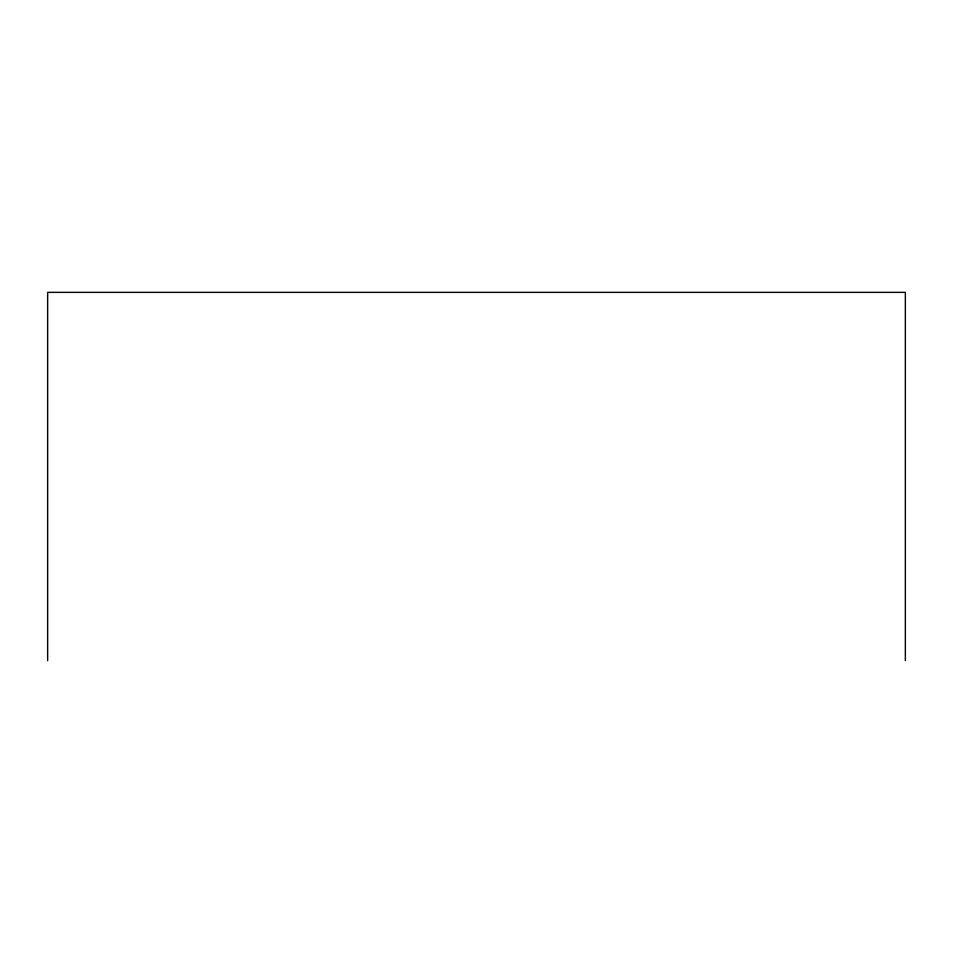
<?xml version="1.0" encoding="UTF-8"?>
<svg xmlns="http://www.w3.org/2000/svg" width="953" height="953" viewBox="0 0 953 953"><rect width="100%" height="100%" fill="white"/><g stroke="black" fill="none" stroke-linecap="round" stroke-linejoin="round"><path stroke-width="1.43" d="M905.35 660.643L905.35 292.357L47.65 292.357L47.65 660.643"/></g></svg>
